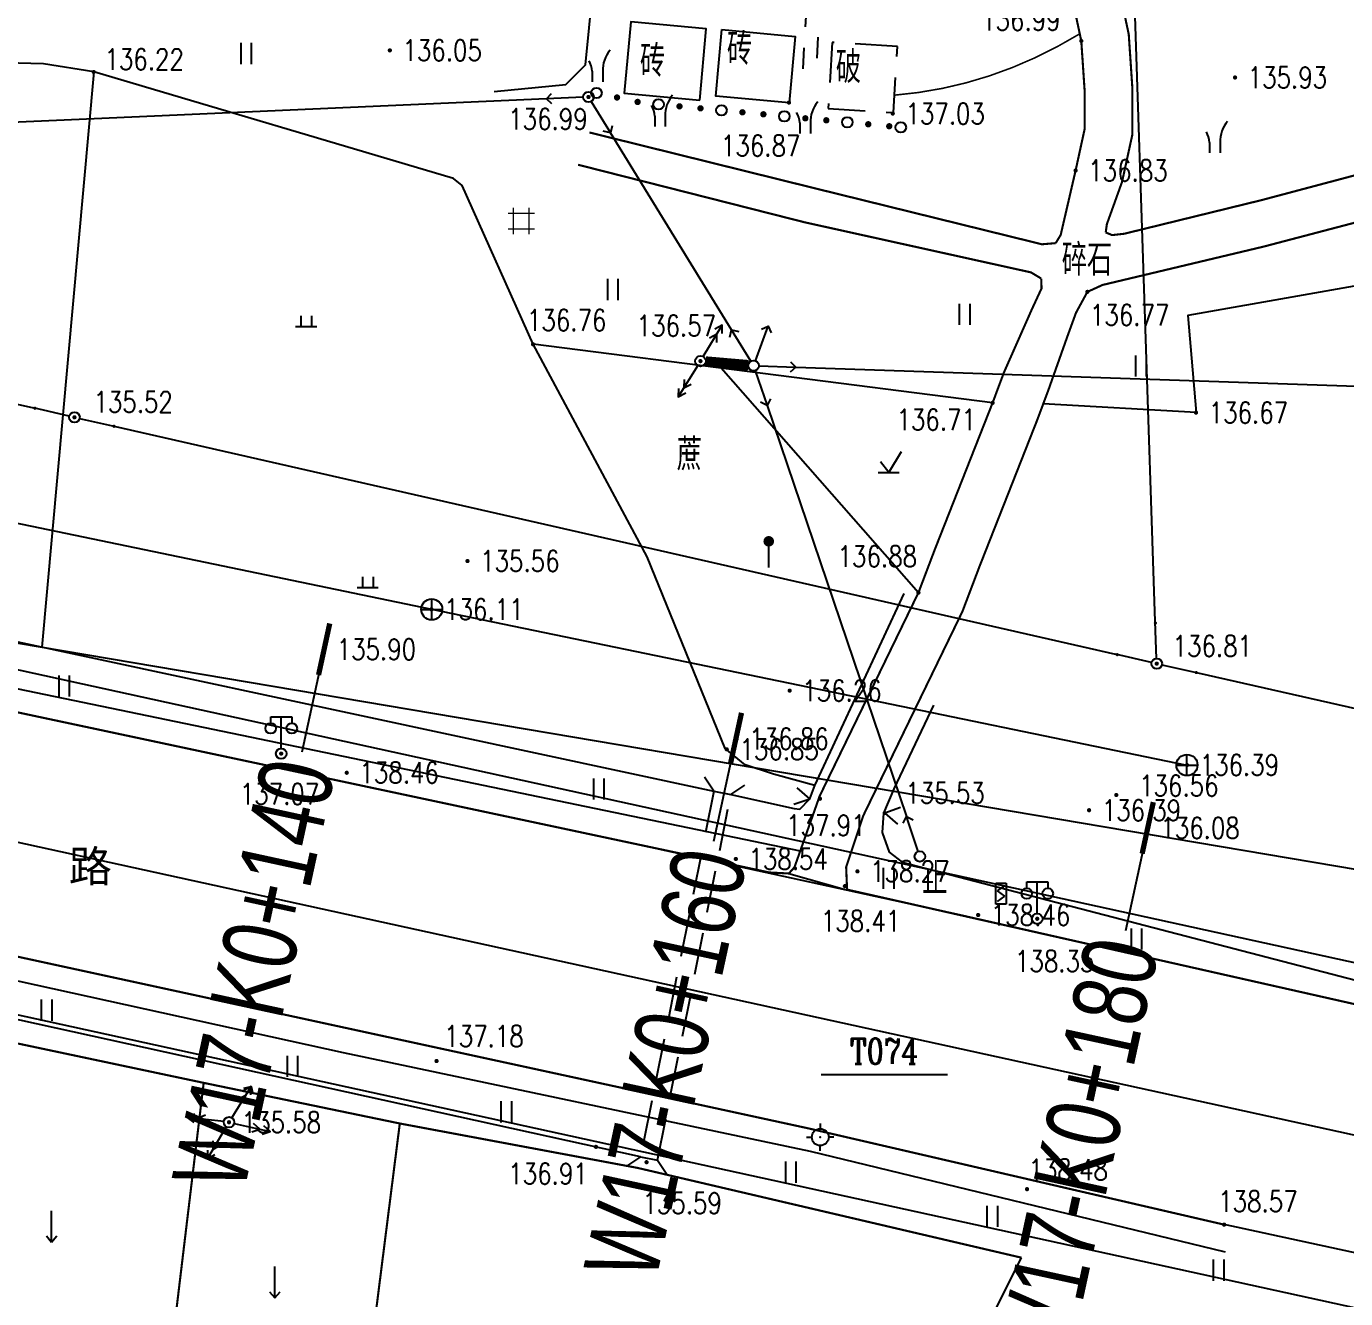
# Model space of a CAD drawing. Extents: x 529262 to 576451, y 2694391 to 2717535.
# Drawn here: x 564030.3 to 564092.9, y 2711394.1 to 2711454.5 of the extents above; entities that cross this region are included whole.
import ezdxf
from ezdxf.enums import TextEntityAlignment as Align
from ezdxf.xclip import XClip

# ---------------------------------------------------------------- set-up
doc = ezdxf.new("R2010")
doc.units = 0
doc.header["$XCLIPFRAME"] = 0
for name, pattern in [('X2', [10, 8, -2]), ('X5', [3, 2, -1]), ('X6', [2, 1, -1])]:
    doc.linetypes.add(name, pattern=pattern)
for name, color, linetype in [('COMPONENT', 8, 'Continuous'), ('DGX', 8, 'Continuous'), ('DLDW', 8, 'Continuous'), ('DLSS', 4, 'Continuous'), ('DMTZ', 8, 'Continuous'), ('GCD', 8, 'Continuous'), ('GXYZ', 8, 'Continuous'), ('JMD', 8, 'Continuous'), ('KZD', 8, 'Continuous'), ('PP-COM', 7, 'Continuous'), ('RD-中线', 40, 'Continuous'), ('RD-红线', 7, 'Continuous'), ('ZBTZ', 8, 'Continuous'), ('ZJ', 7, 'Continuous'), ('桩号标注_W17-', 7, 'Continuous')]:
    doc.layers.add(name, color=color, linetype=linetype)
doc.layers.add('SXSS', color=5, linetype='Continuous', lineweight=0)
doc.styles.add('HZ', font='rs.shx', dxfattribs={"width": 0.8, "bigfont": 'hztxt.shx'})
doc.styles.add('romanc', font='romanc.shx', dxfattribs={"width": 0.8})
doc.styles.add('SMEDI', font='smsim.shx', dxfattribs={"width": 0.75, "height": 3.5, "bigfont": 'smfs.shx'})
doc.styles.add('等线体', font='simhei.ttf')
doc.linetypes.add('10411', pattern='A,2,[150,AAA.SHX,S=1,R=0,X=0,Y=1],2,[151,AAA.SHX,S=1,R=0,X=0,Y=3],1e-11', length=4.00000000001)
doc.linetypes.add('10421', pattern='A,2,[150,AAA.SHX,S=0.5,R=0,X=0,Y=0.5],1e-11', length=2.00000000001)
doc.linetypes.add('10422', pattern='A,0.75,[150,AAA.SHX,S=0.5,R=0,X=0,Y=0.5],1.5,[177,AAA.SHX,S=1,R=0,X=0,Y=0.4],0.75', length=3)
doc.linetypes.add('1161', pattern='A,0,[149,AAA.SHX,S=0.15,R=0,X=0,Y=0],-1.6', length=1.6)
doc.linetypes.add('732', pattern='A,9,-0.5,[162,AAA.SHX,S=1,R=0,X=0,Y=0],-0.5', length=10)

# ---------------------------------------------------------------- blocks, each defined once
blk = doc.blocks.new('A$C19FD0107')
at = {"layer": 'RD-中线', "color": 8, "linetype": 'Continuous', "flags": 128}
blk.add_lwpolyline([(-6861.026681236923, 17001.71777569782), (-7060.417540922761, 17045.40647864249, 0.1179077445542579), (-7116.225562684238, 17044.26478000963), (-7165.182690396905, 17031.49314144952)], format="xyb", dxfattribs=at)
at = {"layer": 'RD-红线', "color": 8, "linetype": 'Continuous', "flags": 128}
for points in [[(-6889.092218354344, 17016.05702678207), (-7058.710753187537, 17053.22228999343, 0.09872857968628562), (-7108.764156140387, 17054.09845915018, 0.09872857968628562)], [(-6862.738947376609, 16993.90316472435), (-7062.124142795801, 17037.59062656621, 0.1178950662183024), (-7114.206155836582, 17036.52385009266), (-7120.777586139739, 17034.80953521002)]]:
    blk.add_lwpolyline(points, format="xyb", dxfattribs=at)
blk = doc.blocks.new('GC200')
at = {"linetype": 'Continuous', "const_width": 0.2, "flags": 128}
blk.add_lwpolyline([(-0.1, 0, 1), (0.1, 0, 1)], format="xyb", close=True, dxfattribs=at)
blk = doc.blocks.new('gc097')
at = {"color": 8}
for p, q in [((-1, 2.9), (-1, 3.5)), ((-1, 3.5), (1, 3.5)), ((0, 0.5), (0, 3.5)), ((1, 3.5), (1, 2.9))]:
    blk.add_line(p, q, dxfattribs=at)
for centre in [(-1, 2.399999999999999), (1, 2.399999999999999), (0, 0)]:
    blk.add_circle(centre, 0.5, dxfattribs=at)
blk = doc.blocks.new('gc037')
for p, q in [((0, 0), (-1.385640646055102, 0.8)), ((-1.385640646055102, -0.8), (0, 0))]:
    blk.add_line(p, q)
blk = doc.blocks.new('gc170')
at = {"color": 8, "linetype": 'Continuous'}
blk.add_circle((0, 0), 0.5, dxfattribs=at)
blk = doc.blocks.new('gc246')
at = {"color": 8}
for p, q in [((-0.5, 1), (-0.5, 0)), ((0.5, 1), (0.5, 0))]:
    blk.add_line(p, q, dxfattribs=at)
for centre, radius, start, end in [((3.404491783752011, 1.105927875686795), 2.906422756023367, 139.331235276754, 182.0886722848684), ((-2.938418329314395, 0.8134745012056809), 2.445542007497904, 4.37429120107553, 29.02419726691174)]:
    blk.add_arc(centre, radius, start, end, dxfattribs=at)
blk = doc.blocks.new('gc013c')
at = {"linetype": 'Continuous'}
blk.add_line((0.5, 0), (4, 0), dxfattribs=at)
at = {"linetype": 'Continuous', "const_width": 0.15, "flags": 128}
blk.add_lwpolyline([(3.775, 0, 1), (3.925, 0, 1)], format="xyb", close=True, dxfattribs=at)
blk = doc.blocks.new('gc013b')
at = {"linetype": 'Continuous'}
blk.add_line((0.5, 0), (4, 0), dxfattribs=at)
at = {"linetype": 'Continuous', "flags": 128}
blk.add_lwpolyline([(3.5, 0.5), (4, 0), (3.5, -0.5)], dxfattribs=at)
blk = doc.blocks.new('gc146')
for p, q in [((-1.25, 0.75), (1.25, 0.75)), ((-0.75, -1.25), (-0.75, 1.25)), ((0.75, -1.25), (0.75, 1.25)), ((-1.25, -0.75), (1.25, -0.75))]:
    blk.add_line(p, q)
blk = doc.blocks.new('gc123')
at = {"color": 8}
for p, q in [((0, 0), (1.199999999999999, 2)), ((-1, 0), (1, 0)), ((0, 0), (-0.8, 1))]:
    blk.add_line(p, q, dxfattribs=at)
blk = doc.blocks.new('gc165')
at = {"color": 8}
blk.add_line((0, 0), (0, 2), dxfattribs=at)
at = {"color": 8, "const_width": 0.5}
blk.add_lwpolyline([(-0.25, 2.5, 1), (0.25, 2.5, 1)], format="xyb", close=True, dxfattribs=at)
blk = doc.blocks.new('gc119')
at = {"color": 8}
for p, q in [((-1, 0), (1, 0)), ((-0.5, 1), (-0.5, 0)), ((0.5, 1), (0.5, 0))]:
    blk.add_line(p, q, dxfattribs=at)
blk = doc.blocks.new('gc121')
at = {"color": 8}
for p, q in [((-0.5, -1), (-0.5, 1)), ((0.5, -1), (0.5, 1))]:
    blk.add_line(p, q, dxfattribs=at)
blk = doc.blocks.new('gc253')
at = {"color": 8, "const_width": 0.3}
blk.add_lwpolyline([(-0.15, 0, 0.9999999999999998), (0.15, 0, 0.9999999999999998)], format="xyb", close=True, dxfattribs=at)
blk = doc.blocks.new('gc234')
at = {"linetype": 'Continuous'}
for p, q in [((-0.5, 0), (-0.5, 2)), ((-0.5, 2), (0.5, 2)), ((0.35, 1.75), (-0.35, 1.25)), ((0.5, 2), (0.5, 0)), ((0.5, 0), (-0.5, 0)), ((-0.35, 1.25), (0.35, 0.75)), ((0.35, 0.75), (-0.35, 0.25))]:
    blk.add_line(p, q, dxfattribs=at)
blk = doc.blocks.new('gc013a')
at = {"linetype": 'Continuous'}
blk.add_line((0.5, 0), (4, 0), dxfattribs=at)
at = {"linetype": 'Continuous', "flags": 128}
for points in [[(2.307212344848719, -0.4000565770862801), (3, 0), (2.307212344848719, 0.4000565770862801)], [(3.307212344848719, -0.4000565770862801), (4, 0), (3.307212344848719, 0.4000565770862801)]]:
    blk.add_lwpolyline(points, dxfattribs=at)
blk = doc.blocks.new('gc116')
at = {"color": 8}
for p, q in [((0, 1.3), (0, 0.8000000000000002)), ((-1.3, 0), (-0.8, 0)), ((1.3, 0), (0.8000000000000002, 0)), ((0, -1.3), (0, -0.8))]:
    blk.add_line(p, q, dxfattribs=at)
blk.add_circle((0, 0), 0.8, dxfattribs=at)
blk.add_point((0, 0), dxfattribs=at)
blk = doc.blocks.new('gc120')
at = {"color": 8}
for p, q in [((0, 0), (0, 3)), ((-0.5, 0.6), (0, 0)), ((0, 0), (0.5, 0.6))]:
    blk.add_line(p, q, dxfattribs=at)
blk = doc.blocks.new('gcbj0102')
for p, q in [((-1, 0), (1, 0)), ((-8.881784197001252e-16, -1), (-8.881784197001252e-16, 1))]:
    blk.add_line(p, q)
blk.add_circle((0, 0), 1)

msp = doc.modelspace()

# ---------------------------------------------------------------- linework, layer by layer
at = {"color": 8, "linetype": 'Continuous', "flags": 128}
msp.add_lwpolyline([(563880.5225777603, 2711450.504113548), (564182.4211685818, 2711399.466038509)], dxfattribs=at)
at = {"layer": 'DGX', "linetype": 'Continuous', "lineweight": -2, "const_width": 0.075, "flags": 128}
msp.add_lwpolyline([(564080.2653455386, 2711454.177416732), (564079.2143863864, 2711453.577100549), (564078.1494705516, 2711453.044300935), (564077.0705980341, 2711452.579017888), (564075.9777688337, 2711452.18125141), (564074.8709829507, 2711451.8510015), (564073.750240385, 2711451.588268158), (564072.6155411365, 2711451.393051383), (564071.4668852052, 2711451.265351177)], dxfattribs=at)
at = {"layer": 'DLSS', "linetype": 'Continuous', "lineweight": -2}
for p, q in [((564062.9026494417, 2711418.225038125), (564062.4593023898, 2711418.890953579)), ((564062.9026494417, 2711418.225038125), (564063.7065941382, 2711418.063730332)), ((564063.7065941382, 2711418.063730332), (564064.3725095919, 2711418.507077383)), ((564059.4206494417, 2711400.871038124), (564058.754733988, 2711400.427691073)), ((564059.4206494417, 2711400.871038124), (564060.2245941381, 2711400.709730331)), ((564060.2245941381, 2711400.709730331), (564060.6679411901, 2711400.043814878))]:
    msp.add_line(p, q, dxfattribs=at)
at = {"layer": 'DLSS', "linetype": 'X5', "lineweight": -2}
for p, q in [((564062.9026494417, 2711418.225038125), (564059.4206494417, 2711400.871038124)), ((564060.2245941381, 2711400.709730331), (564063.7065941382, 2711418.063730332))]:
    msp.add_line(p, q, dxfattribs=at)
at = {"layer": 'DLSS', "linetype": 'Continuous', "lineweight": -2, "const_width": 0.1, "flags": 128}
for points, elevation in [([(564081.4976494417, 2711444.748038125), (564081.4976494417, 2711444.748038125), (564081.5519620696, 2711445.143205586), (564082.271769184, 2711447.146003683), (564082.7634090967, 2711449.400914661), (564082.7634090967, 2711451.587178735), (564082.5906185554, 2711454.152280219), (564080.535328542, 2711463.799359182), (564080.6949692406, 2711465.846895515), (564081.2414443595, 2711468.623644309), (564082.0576048322, 2711472.222089042), (564082.128239259, 2711475.116596323), (564081.8129092051, 2711481.105280424), (564080.8130203474, 2711489.110982524), (564079.7566075793, 2711494.529396581)], 138.16), ([(564080.6276494417, 2711441.928038124), (564081.3484250329, 2711442.256387327), (564088.9986942197, 2711444.078106672), (564094.6329220873, 2711445.558287909), (564104.6694668736, 2711447.774518989), (564113.8196051806, 2711449.657569418), (564114.9976494417, 2711449.745259099)], 136.77), ([(564101.5486494418, 2711406.256038125), (564069.2210253496, 2711413.553788084), (564069.1772522427, 2711414.62280669), (564069.9951611198, 2711417.071950526), (564074.6929958157, 2711426.748087661), (564075.5117353573, 2711428.904658317), (564078.2464732142, 2711435.846020807), (564078.7805705915, 2711437.279536255), (564079.6464807368, 2711439.724413447), (564080.0840688972, 2711440.930586777), (564080.6276494417, 2711441.928038124)], 138.16)]:
    msp.add_lwpolyline(points, dxfattribs=dict(at, elevation=elevation))
at = {"layer": 'DLSS', "linetype": 'X2', "lineweight": -2, "const_width": 0.1, "flags": 128}
for points, elevation in [([(564079.1225074353, 2711444.24078195), (564079.360178638, 2711444.630889694), (564080.0676494417, 2711447.688038125), (564080.4944141095, 2711449.645398196), (564080.4944141095, 2711451.510843135), (564080.3376494417, 2711453.838038125), (564078.2476494417, 2711463.648038125), (564078.4431257036, 2711466.155197964), (564079.0214450317, 2711469.09375352), (564079.7948009471, 2711472.503473316), (564079.8577872926, 2711475.084572134), (564079.5513289431, 2711480.904766632), (564078.5702218616, 2711488.760090713), (564077.5895614598, 2711493.967634446)], 138.16), ([(564081.4976494417, 2711444.748038125), (564081.8002618236, 2711444.62239254), (564082.3757476687, 2711444.686297567), (564088.900271287, 2711446.285257357), (564093.8615183216, 2711447.604159913), (564104.1038791512, 2711450.225741563), (564113.471356848, 2711452.153519297), (564114.9976494417, 2711452.267131422)], 136.77), ([(564066.4576494417, 2711414.318038125), (564066.7263795437, 2711414.617550538), (564067.9176494417, 2711417.988038125), (564072.6076494417, 2711427.648038125), (564073.395487506, 2711429.723213885), (564076.1276494417, 2711436.658038124), (564076.6614197587, 2711438.090675744), (564077.9888146302, 2711441.092888362), (564078.4521102994, 2711442.09316024), (564078.4346401193, 2711442.560045015)], 138.16)]:
    msp.add_lwpolyline(points, dxfattribs=dict(at, elevation=elevation))
at = {"layer": 'DLSS', "linetype": 'X6', "lineweight": -2, "flags": 128}
for points in [[(564070.2688736467, 2711477.818127334), (564068.4576494417, 2711469.088038125), (564068.3747787704, 2711465.929040246), (564068.0968785002, 2711459.893518148), (564067.7392911201, 2711452.096951208)], [(564063.367825623, 2711469.867993409), (564063.4901285612, 2711469.870371774), (564067.5851275644, 2711469.106200646), (564067.7221538968, 2711469.030560955), (564067.8384281786, 2711468.718240765), (564067.8424644097, 2711466.254170778), (564067.5567074206, 2711459.878458662), (564067.0928779576, 2711452.117717373)]]:
    msp.add_lwpolyline(points, dxfattribs=at)
at = {"layer": 'DLSS', "linetype": 'X2', "lineweight": -2, "const_width": 0.1, "flags": 128}
msp.add_lwpolyline([(564079.1225074353, 2711444.24078195), (564078.4706424939, 2711444.186324027), (564067.7397248789, 2711446.832857569), (564056.9945736559, 2711449.493483186)], dxfattribs=at)
at = {"layer": 'DLSS', "linetype": 'Continuous', "lineweight": -2, "const_width": 0.1, "flags": 128}
msp.add_lwpolyline([(564078.4346401193, 2711442.560045015), (564077.9517502411, 2711442.852627025), (564067.2105436032, 2711445.229769691), (564056.4524414517, 2711447.962409826)], dxfattribs=at)
at = {"layer": 'DLSS', "linetype": 'Continuous', "const_width": 0.1, "flags": 128}
for points in [[(564066.4576494417, 2711414.318038125), (564065.5395742177, 2711414.365415905), (563983.332200976, 2711431.877209407)], [(564066.4576494417, 2711414.318038125), (564065.5395742177, 2711414.365415905), (563983.332200976, 2711431.877209407)], [(564087.1176494417, 2711397.648038125), (564067.3838469173, 2711402.218414205)]]:
    msp.add_lwpolyline(points, dxfattribs=at)
at = {"layer": 'DLSS', "linetype": 'Continuous', "const_width": 0.1, "elevation": 138.57, "flags": 128}
msp.add_lwpolyline([(564067.3838469173, 2711402.218414205), (564011.7256494417, 2711414.305038125)], dxfattribs=at)
msp.add_lwpolyline([(564067.3838469173, 2711402.218414205), (564011.7256494417, 2711414.305038125)], dxfattribs=at)
at = {"layer": 'DMTZ', "linetype": '10421', "lineweight": -2, "flags": 128}
for points in [[(564052.4740882168, 2711451.436918242), (564055.870438108, 2711451.776451677), (564056.8044300539, 2711452.710160767), (564057.4836991982, 2711459.585661322), (564055.9136494417, 2711467.130038125), (564053.7289459936, 2711467.958822875), (564042.7028213002, 2711468.710766901), (564036.9194678125, 2711468.811318307), (564022.6856494417, 2711470.561038124), (564011.5586494417, 2711471.488038125), (564007.5165395187, 2711469.379087474), (564004.840732489, 2711466.401273179), (564003.2148991361, 2711460.229450858), (564002.7746494417, 2711458.567038124)], [(564052.4740882168, 2711451.436918242), (564055.870438108, 2711451.776451677), (564056.8044300539, 2711452.710160767), (564057.4836991982, 2711459.585661322), (564055.9136494417, 2711467.130038125), (564053.7289459936, 2711467.958822875), (564042.7028213002, 2711468.710766901), (564036.9194678125, 2711468.811318307), (564022.6856494417, 2711470.561038124), (564011.5586494417, 2711471.488038125), (564007.5165395187, 2711469.379087474), (564004.840732489, 2711466.401273179), (564003.2148991361, 2711460.229450858), (564002.7746494417, 2711458.567038124)], [(564067.6845747217, 2711418.501232035), (564065.7290186601, 2711419.026532892), (564064.3828900082, 2711419.477535162), (564063.4316494417, 2711420.247038125), (564059.730944267, 2711429.353484643), (564054.3156494417, 2711439.438038125), (564050.9456494417, 2711446.978038125), (564050.5377679259, 2711447.305844873), (564033.4626494417, 2711452.366038125), (564031.0781693284, 2711452.745811795), (564025.7015650298, 2711452.899382231), (564020.7036494417, 2711453.126038125), (564010.7352911714, 2711452.77130675)], [(564067.6845747217, 2711418.501232035), (564065.7290186601, 2711419.026532892), (564064.3828900082, 2711419.477535162), (564063.4316494417, 2711420.247038125), (564059.730944267, 2711429.353484643), (564054.3156494417, 2711439.438038125), (564050.9456494417, 2711446.978038125), (564050.5377679259, 2711447.305844873), (564033.4626494417, 2711452.366038125), (564031.0781693284, 2711452.745811795), (564025.7015650298, 2711452.899382231), (564020.7036494417, 2711453.126038125), (564010.7352911714, 2711452.77130675)], [(564009.8089934749, 2711377.925123265), (564022.4366494417, 2711374.895038125), (564034.7686494417, 2711371.811038124), (564044.0846494418, 2711371.613038125), (564056.2936494417, 2711371.905038124), (564063.0866494417, 2711371.863038125), (564064.2223124648, 2711372.220721268), (564071.2816494417, 2711383.656038125), (564077.5074004552, 2711396.07741284)]]:
    msp.add_lwpolyline(points, dxfattribs=at)
at = {"layer": 'DMTZ', "linetype": '10411', "lineweight": -2, "flags": 128}
for points in [[(563983.5104076988, 2711433.440835453), (563992.2130889571, 2711430.881033082), (564066.9990484667, 2711415.389019054)], [(563983.5104076988, 2711433.440835453), (563992.2130889571, 2711430.881033082), (564066.9990484667, 2711415.389019054)], [(564087.1751097617, 2711396.334744272), (564067.483386797, 2711401.122723616), (564045.3254227944, 2711405.804601293), (564014.4131540131, 2711412.600623854)], [(564087.1751097617, 2711396.334744272), (564067.483386797, 2711401.122723616), (564045.3254227944, 2711405.804601293), (564014.4131540131, 2711412.600623854)]]:
    msp.add_lwpolyline(points, dxfattribs=at)
at = {"layer": 'DMTZ', "linetype": '10422', "lineweight": -2, "flags": 128}
for points in [[(563992.6786494417, 2711433.236038125), (564017.0126494417, 2711428.062038125), (564062.9026494417, 2711418.225038125), (564063.7065941382, 2711418.063730332), (564066.7146392013, 2711417.407898372), (564066.9799650663, 2711417.374187363), (564067.4532491899, 2711417.864783648), (564067.6845747217, 2711418.501232035), (564071.9241085431, 2711427.608588934)], [(563992.6786494417, 2711433.236038125), (564017.0126494417, 2711428.062038125), (564062.9026494417, 2711418.225038125), (564063.7065941382, 2711418.063730332), (564066.7146392013, 2711417.407898372), (564066.9799650663, 2711417.374187363), (564067.4532491899, 2711417.864783648), (564067.6845747217, 2711418.501232035), (564071.9241085431, 2711427.608588934)], [(564073.3280349327, 2711422.301136408), (564071.4379697969, 2711418.341064342), (564070.9576494417, 2711417.188038125), (564070.8927630575, 2711416.27019991), (564071.2198851728, 2711415.325597839), (564071.837793215, 2711414.853295057), (564101.4445550888, 2711407.152327215), (564101.9174462087, 2711407.168263308)], [(564059.4206494417, 2711400.871038124), (564014.2816494417, 2711410.811038124), (564012.6756494417, 2711408.836038125), (564012.1156833576, 2711398.641031898), (564011.6916920595, 2711392.11727791), (564010.9543861086, 2711386.609040386), (564009.8089934749, 2711377.925123265)]]:
    msp.add_lwpolyline(points, dxfattribs=at)
at = {"layer": 'GXYZ', "linetype": 'Continuous', "lineweight": -2}
for p, q in [((564083.8520084554, 2711426.278927561), (564081.6342904279, 2711492.799148688)), ((564054.9486136067, 2711451.088422088), (563990.9876852767, 2711448.251654162)), ((564054.9486136067, 2711451.088422088), (563990.9876852767, 2711448.251654162)), ((564063.7365804341, 2711440.127047072), (564057.9937184493, 2711449.473029177)), ((563978.1932983084, 2711448.406090486), (564030.6000005751, 2711436.418985763)), ((563978.1932983084, 2711448.406090486), (564030.6000005751, 2711436.418985763)), ((564066.7824870142, 2711438.354859252), (564098.6988118691, 2711437.266216997)), ((564065.425537634, 2711436.528841844), (564072.0357612495, 2711417.022234405)), ((564034.4997655029, 2711435.529137969), (564081.9685333805, 2711424.72393828)), ((564034.4997655029, 2711435.529137969), (564081.9685333805, 2711424.72393828)), ((564085.8692123506, 2711423.83810562), (564114.9976494417, 2711417.238573197))]:
    msp.add_line(p, q, dxfattribs=at)
at = {"layer": 'GXYZ', "linetype": 'Continuous', "lineweight": -2, "const_width": 0.5, "flags": 128}
msp.add_lwpolyline([(564062.5127276743, 2711438.618589721), (564064.534571209, 2711438.444486528)], dxfattribs=at)
at = {"layer": 'GXYZ', "linetype": '732', "flags": 128}
msp.add_lwpolyline([(564007.7220225072, 2711435.53041047), (564049.5041459785, 2711426.857651389), (564085.3459344327, 2711419.463228251)], dxfattribs=at)
at = {"layer": 'JMD', "linetype": 'Continuous', "lineweight": -2, "flags": 128}
msp.add_lwpolyline([(564062.226319226, 2711451.032322027), (564062.5376494417, 2711454.418038125), (564058.9527735732, 2711454.747681883), (564058.6414433573, 2711451.361965785)], close=True, dxfattribs=at)
at = {"layer": 'JMD', "linetype": 'Continuous', "lineweight": -2, "elevation": 137.03, "flags": 128}
msp.add_lwpolyline([(564063.2776494417, 2711454.378038125), (564066.7576494417, 2711454.058038125), (564066.4669223358, 2711450.896380847), (564062.9869223358, 2711451.216380847)], close=True, dxfattribs=at)
at = {"layer": 'JMD', "linetype": 'X5', "lineweight": -2, "elevation": 137.03, "flags": 128}
msp.add_lwpolyline([(564071.6076494417, 2711453.578038124), (564068.51355289, 2711453.766363717), (564068.3227715334, 2711450.631920164), (564071.416868085, 2711450.443594572)], close=True, dxfattribs=at)
at = {"layer": 'KZD', "linetype": 'Continuous'}
msp.add_line((564067.9888417242, 2711404.779854756), (564073.9888417242, 2711404.779854756), dxfattribs=at)
at = {"layer": 'PP-COM', "elevation": 138.16}
msp.add_lwpolyline([(564096.5782584572, 2711407.37807142), (564074.4132322384, 2711412.381681297), (564057.1497981584, 2711416.152603843), (563989.6918440604, 2711430.522479873), (563977.3644668594, 2711433.148454593), (563949.4295930153, 2711439.584029634), (563937.4470821716, 2711442.14442751), (563922.5602866516, 2711444.229142896), (563911.2987560937, 2711444.621876618), (563898.2726494417, 2711444.579038125)], dxfattribs=at)
at = {"layer": 'ZBTZ', "linetype": '1161', "lineweight": -2, "flags": 128}
for points, elevation in [([(564033.4626494417, 2711452.366038125), (564030.9973816642, 2711425.064264952)], 136.215), ([(564033.4626494417, 2711452.366038125), (564030.9973816642, 2711425.064264952)], 136.215), ([(564102.0926494417, 2711443.746038124), (564085.3949900137, 2711440.799637002), (564085.7836494417, 2711436.195038124), (564078.530984645, 2711436.609648468)], 135.637), ([(564076.1276494417, 2711436.658038124), (564054.3156494417, 2711439.438038125)], 136.71), ([(564072.6076494417, 2711427.648038125), (564063.2409349452, 2711438.30048569)], 136.88)]:
    msp.add_lwpolyline(points, dxfattribs=dict(at, elevation=elevation))
at = {"layer": 'ZBTZ', "linetype": '1161', "flags": 128}
msp.add_lwpolyline([(564066.4576494417, 2711414.318038125), (564069.1866325157, 2711413.534287341)], dxfattribs=at)
at = {"layer": 'ZBTZ', "linetype": 'Continuous', "lineweight": -2, "const_width": 0.1, "flags": 128}
for points, elevation in [([(564012.6756494417, 2711408.836038125), (564014.6848837599, 2711409.237063696), (564015.9136494417, 2711409.142038125), (564025.9406494417, 2711407.077038125), (564038.6836494417, 2711404.379038125), (564047.9916494417, 2711402.450038125), (564059.2887143154, 2711400.339184527), (564077.5074004552, 2711396.07741284)], 137.541), ([(564012.6756494417, 2711408.836038125), (564014.6848837599, 2711409.237063696), (564015.9136494417, 2711409.142038125), (564025.9406494417, 2711407.077038125), (564038.6836494417, 2711404.379038125), (564047.9916494417, 2711402.450038125), (564059.2887143154, 2711400.339184527), (564077.5074004552, 2711396.07741284)], 137.541), ([(564047.9916494417, 2711402.450038125), (564044.0846494418, 2711371.613038125)], 135.577)]:
    msp.add_lwpolyline(points, dxfattribs=dict(at, elevation=elevation))
msp.add_lwpolyline([(564038.6836494417, 2711404.379038125), (564034.7686494417, 2711371.811038124)], dxfattribs=at)
at = {"layer": 'ZBTZ', "linetype": '1161', "lineweight": -2, "flags": 128}
msp.add_lwpolyline([(564102.0647766634, 2711394.410933593), (564099.6076494418, 2711394.948038124), (564087.1176494417, 2711397.648038125)], dxfattribs=at)
at = {"layer": '桩号标注_W17-'}
for p, q in [((564044.4008820119, 2711424.963646307), (564043.3408364932, 2711420.077307852)), ((564063.9462358323, 2711420.723464231), (564062.8861903136, 2711415.837125776)), ((564083.4915896527, 2711416.483282155), (564082.431544134, 2711411.5969437))]:
    msp.add_line(p, q, dxfattribs=at)
at = {"layer": '桩号标注_W17-', "const_width": 0.25}
for points in [[(564044.6658933916, 2711426.185230921), (564044.1358706321, 2711423.742061693)], [(564064.211247212, 2711421.945048845), (564063.6812244526, 2711419.501879617)], [(564083.7566010325, 2711417.704866769), (564083.226578273, 2711415.261697541)]]:
    msp.add_lwpolyline(points, dxfattribs=at)

# ---------------------------------------------------------------- block references
at = {"layer": 'COMPONENT', "linetype": 'Continuous', "xscale": 0.5, "yscale": 0.5}
for p in [(564049.5084684446, 2711426.852900814), (564085.3533429386, 2711419.465047259)]:
    msp.add_blockref('gcbj0102', p, dxfattribs=at)
at = {"layer": 'DLDW', "linetype": 'Continuous', "lineweight": -2, "xscale": 0.5, "yscale": 0.5}
for p in [(564042.3636494417, 2711420.008038125, 137.067), (564042.3636494417, 2711420.008038125, 137.067), (564078.2476494417, 2711412.168038125, 138.35)]:
    msp.add_blockref('gc097', p, dxfattribs=at)
at = {"layer": 'DLSS', "linetype": 'Continuous', "lineweight": -2, "xscale": 0.4999999999882167, "yscale": 0.4999999999882167, "zscale": 0.4999999999882167}
for p, rotation in [((564067.4532491899, 2711417.864783648, 137.91), 349.2201058416612), ((564071.0076494417, 2711417.188038125, 135.53), 169.2201058416613)]:
    msp.add_blockref('gc037', p, dxfattribs=dict(at, rotation=rotation))
at = {"layer": 'GCD', "linetype": 'Continuous', "lineweight": -2}
ref = msp.add_blockref('GC200', (564080.3376494417, 2711453.838038125, 136.99), dxfattribs=dict(at, xscale=0.5, yscale=0.5, zscale=0.5))
ref.add_attrib('height', '136.99', dxfattribs={"linetype": 'Continuous', "height": 1, "style": 'HZ', "width": 0.8}).set_placement((564075.5816737777, 2711454.829385287, 136.99), align=Align.MIDDLE_LEFT)
ref = msp.add_blockref('GC200', (564047.5186494417, 2711453.390038125, 136.046), dxfattribs=dict(at, xscale=0.5, yscale=0.5, zscale=0.5))
ref.add_attrib('height', '136.05', dxfattribs={"linetype": 'Continuous', "height": 1, "style": 'HZ', "width": 0.8}).set_placement((564048.1186494416, 2711453.390038125, 136.046), align=Align.MIDDLE_LEFT)
ref = msp.add_blockref('GC200', (564033.4626494417, 2711452.366038125, 136.215), dxfattribs=dict(at, xscale=0.5, yscale=0.5, zscale=0.5))
ref.add_attrib('height', '136.22', dxfattribs={"linetype": 'Continuous', "height": 1, "style": 'HZ', "width": 0.8}).set_placement((564033.97440472, 2711452.965442447, 136.215), align=Align.MIDDLE_LEFT)
ref = msp.add_blockref('GC200', (564033.4626494417, 2711452.366038125, 136.215), dxfattribs=dict(at, xscale=0.5, yscale=0.5, zscale=0.5))
ref.add_attrib('height', '136.22', dxfattribs={"linetype": 'Continuous', "lineweight": -2, "height": 1, "style": 'HZ', "width": 0.8}).set_placement((564033.97440472, 2711452.965442447, 136.215), align=Align.MIDDLE_LEFT)
ref = msp.add_blockref('GC200', (564087.6364158038, 2711452.104425071, 135.93), dxfattribs=dict(at, xscale=0.5, yscale=0.5, zscale=0.5))
ref.add_attrib('height', '135.93', dxfattribs={"linetype": 'Continuous', "height": 1, "style": 'HZ', "width": 0.8}).set_placement((564088.2364158038, 2711452.104425071, 135.93), align=Align.MIDDLE_LEFT)
ref = msp.add_blockref('GC200', (564056.9466494417, 2711451.177038125, 136.988), dxfattribs=dict(at, xscale=0.5, yscale=0.5, zscale=0.5))
ref.add_attrib('height', '136.99', dxfattribs={"linetype": 'Continuous', "height": 1, "style": 'HZ', "width": 0.8}).set_placement((564053.1394416655, 2711450.134676345, 136.988), align=Align.MIDDLE_LEFT)
ref = msp.add_blockref('GC200', (564066.4636222596, 2711450.914095366, 136.87), dxfattribs=dict(at, xscale=0.5, yscale=0.5, zscale=0.5))
ref.add_attrib('height', '136.87', dxfattribs={"linetype": 'Continuous', "height": 1, "style": 'HZ', "width": 0.8}).set_placement((564063.2360991541, 2711448.872145194, 136.87), align=Align.MIDDLE_LEFT)
ref = msp.add_blockref('GC200', (564071.3891264431, 2711450.390776399, 137.03), dxfattribs=dict(at, xscale=0.5, yscale=0.5, zscale=0.5))
ref.add_attrib('height', '137.03', dxfattribs={"linetype": 'Continuous', "height": 1, "style": 'HZ', "width": 0.8}).set_placement((564071.989126443, 2711450.390776399, 137.03), align=Align.MIDDLE_LEFT)
ref = msp.add_blockref('GC200', (564080.0676494417, 2711447.688038125, 136.83), dxfattribs=dict(at, xscale=0.5, yscale=0.5, zscale=0.5))
ref.add_attrib('height', '136.83', dxfattribs={"linetype": 'Continuous', "height": 1, "style": 'HZ', "width": 0.8}).set_placement((564080.6676494416, 2711447.688038125, 136.83), align=Align.MIDDLE_LEFT)
ref = msp.add_blockref('GC200', (564080.6276494417, 2711441.928038124, 136.77), dxfattribs=dict(at, xscale=0.5, yscale=0.5, zscale=0.5))
ref.add_attrib('height', '136.77', dxfattribs={"linetype": 'Continuous', "height": 1, "style": 'HZ', "width": 0.8}).set_placement((564080.7497412096, 2711440.825641857, 136.77), align=Align.MIDDLE_LEFT)
ref = msp.add_blockref('GC200', (564054.3156494417, 2711439.438038125, 136.755), dxfattribs=dict(at, xscale=0.5, yscale=0.5, zscale=0.5))
ref.add_attrib('height', '136.76', dxfattribs={"linetype": 'Continuous', "height": 1, "style": 'HZ', "width": 0.8}).set_placement((564054.0275716778, 2711440.583474704, 136.755), align=Align.MIDDLE_LEFT)
ref = msp.add_blockref('GC200', (564062.2636494417, 2711438.640038125, 136.571), dxfattribs=dict(at, xscale=0.5, yscale=0.5, zscale=0.5))
ref.add_attrib('height', '136.57', dxfattribs={"linetype": 'Continuous', "height": 1, "style": 'HZ', "width": 0.8}).set_placement((564059.2343490219, 2711440.318058247, 136.571), align=Align.MIDDLE_LEFT)
ref = msp.add_blockref('GC200', (564032.5496494417, 2711435.973038124, 135.516), dxfattribs=dict(at, xscale=0.5, yscale=0.5, zscale=0.5))
ref.add_attrib('height', '135.52', dxfattribs={"linetype": 'Continuous', "height": 1, "style": 'HZ', "width": 0.8}).set_placement((564033.4499515361, 2711436.702388105, 135.516), align=Align.MIDDLE_LEFT)
ref = msp.add_blockref('GC200', (564032.5496494417, 2711435.973038124, 135.516), dxfattribs=dict(at, xscale=0.5, yscale=0.5, zscale=0.5))
ref.add_attrib('height', '135.52', dxfattribs={"linetype": 'Continuous', "lineweight": -2, "height": 1, "style": 'HZ', "width": 0.8}).set_placement((564033.4499515361, 2711436.702388105, 135.516), align=Align.MIDDLE_LEFT)
ref = msp.add_blockref('GC200', (564076.1276494417, 2711436.658038124, 136.71), dxfattribs=dict(at, xscale=0.5, yscale=0.5, zscale=0.5))
ref.add_attrib('height', '136.71', dxfattribs={"linetype": 'Continuous', "height": 1, "style": 'HZ', "width": 0.8}).set_placement((564071.5644370426, 2711435.861308043, 136.71), align=Align.MIDDLE_LEFT)
ref = msp.add_blockref('GC200', (564085.7836494417, 2711436.195038124, 136.667), dxfattribs=dict(at, xscale=0.5, yscale=0.5, zscale=0.5))
ref.add_attrib('height', '136.67', dxfattribs={"linetype": 'Continuous', "height": 1, "style": 'HZ', "width": 0.8}).set_placement((564086.3836494416, 2711436.195038124, 136.667), align=Align.MIDDLE_LEFT)
ref = msp.add_blockref('GC200', (564072.6076494417, 2711427.648038125, 136.88), dxfattribs=dict(at, xscale=0.5, yscale=0.5, zscale=0.5))
ref.add_attrib('height', '136.88', dxfattribs={"linetype": 'Continuous', "height": 1, "style": 'HZ', "width": 0.8}).set_placement((564068.7713987938, 2711429.372216718, 136.88), align=Align.MIDDLE_LEFT)
ref = msp.add_blockref('GC200', (564051.2034503955, 2711429.148971692, 135.564), dxfattribs=dict(at, xscale=0.5, yscale=0.5, zscale=0.5))
ref.add_attrib('height', '135.56', dxfattribs={"linetype": 'Continuous', "height": 1, "style": 'HZ', "width": 0.8}).set_placement((564051.8034503955, 2711429.148971692, 135.564), align=Align.MIDDLE_LEFT)
at = {"layer": 'GCD', "linetype": 'Continuous'}
ref = msp.add_blockref('GC200', (564049.4956371706, 2711426.857602801, 136.107), dxfattribs=dict(at, xscale=0.5, yscale=0.5, zscale=0.5))
ref.add_attrib('height', '136.11', dxfattribs={"linetype": 'Continuous', "height": 1, "style": 'HZ', "width": 0.8}).set_placement((564050.0956371706, 2711426.857602801, 136.107), align=Align.MIDDLE_LEFT)
ref = msp.add_blockref('GC200', (564044.3970766601, 2711424.956521267, 135.898), dxfattribs=dict(at, xscale=0.5, yscale=0.5, zscale=0.5))
ref.add_attrib('height', '135.90', dxfattribs={"linetype": 'Continuous', "height": 1, "style": 'HZ', "width": 0.8}).set_placement((564044.99707666, 2711424.956521267, 135.898), align=Align.MIDDLE_LEFT)
at = {"layer": 'GCD', "linetype": 'Continuous', "lineweight": -2}
ref = msp.add_blockref('GC200', (564083.9186494417, 2711424.280038124, 136.81), dxfattribs=dict(at, xscale=0.5, yscale=0.5, zscale=0.5))
ref.add_attrib('height', '136.81', dxfattribs={"linetype": 'Continuous', "height": 1, "style": 'HZ', "width": 0.8}).set_placement((564084.6723534621, 2711425.123117154, 136.81), align=Align.MIDDLE_LEFT)
at = {"layer": 'GCD', "linetype": 'Continuous'}
ref = msp.add_blockref('GC200', (564066.4949258316, 2711422.9991933, 136.259), dxfattribs=dict(at, xscale=0.5, yscale=0.5, zscale=0.5))
ref.add_attrib('height', '136.26', dxfattribs={"linetype": 'Continuous', "height": 1, "style": 'HZ', "width": 0.8}).set_placement((564067.0949258315, 2711422.9991933, 136.259), align=Align.MIDDLE_LEFT)
ref = msp.add_blockref('GC200', (564063.9796694625, 2711420.709328971, 136.86), dxfattribs=dict(at, xscale=0.5, yscale=0.5, zscale=0.5))
ref.add_attrib('height', '136.86', dxfattribs={"linetype": 'Continuous', "height": 1, "style": 'HZ', "width": 0.8}).set_placement((564064.5796694625, 2711420.709328971, 136.86), align=Align.MIDDLE_LEFT)
at = {"layer": 'GCD', "linetype": 'Continuous', "lineweight": -2}
ref = msp.add_blockref('GC200', (564063.5102854023, 2711420.210491763, 136.85), dxfattribs=dict(at, xscale=0.5, yscale=0.5, zscale=0.5))
ref.add_attrib('height', '136.85', dxfattribs={"linetype": 'Continuous', "height": 1, "style": 'HZ', "width": 0.8}).set_placement((564064.1102854023, 2711420.210491763, 136.85), align=Align.MIDDLE_LEFT)
ref = msp.add_blockref('GC200', (564042.3636494417, 2711420.008038125, 137.067), dxfattribs=dict(at, xscale=0.5, yscale=0.5, zscale=0.5))
ref.add_attrib('height', '137.07', dxfattribs={"linetype": 'Continuous', "height": 1, "style": 'HZ', "width": 0.8}).set_placement((564040.3947079473, 2711418.086464525, 137.067), align=Align.MIDDLE_LEFT)
ref = msp.add_blockref('GC200', (564042.3636494417, 2711420.008038125, 137.067), dxfattribs=dict(at, xscale=0.5, yscale=0.5, zscale=0.5))
ref.add_attrib('height', '137.07', dxfattribs={"linetype": 'Continuous', "lineweight": -2, "height": 1, "style": 'HZ', "width": 0.8}).set_placement((564040.3947079473, 2711418.086464525, 137.067), align=Align.MIDDLE_LEFT)
at = {"layer": 'GCD', "linetype": 'Continuous'}
ref = msp.add_blockref('GC200', (564085.3566371705, 2711419.465602801, 136.385), dxfattribs=dict(at, xscale=0.5, yscale=0.5, zscale=0.5))
ref.add_attrib('height', '136.39', dxfattribs={"linetype": 'Continuous', "height": 1, "style": 'HZ', "width": 0.8}).set_placement((564085.9566371705, 2711419.465602801, 136.385), align=Align.MIDDLE_LEFT)
ref = msp.add_blockref('GC200', (564045.4736371706, 2711419.099602801, 138.463), dxfattribs=dict(at, xscale=0.5, yscale=0.5, zscale=0.5))
ref.add_attrib('height', '138.46', dxfattribs={"linetype": 'Continuous', "height": 1, "style": 'HZ', "width": 0.8}).set_placement((564046.0736371706, 2711419.099602801, 138.463), align=Align.MIDDLE_LEFT)
at = {"layer": 'GCD', "linetype": 'Continuous', "lineweight": -2}
ref = msp.add_blockref('GC200', (564071.0076494417, 2711417.188038125, 135.53), dxfattribs=dict(at, xscale=0.5, yscale=0.5, zscale=0.5))
ref.add_attrib('height', '135.53', dxfattribs={"linetype": 'Continuous', "height": 1, "style": 'HZ', "width": 0.8}).set_placement((564071.9868559676, 2711418.135178873, 135.53), align=Align.MIDDLE_LEFT)
ref = msp.add_blockref('GC200', (564081.9982716884, 2711418.044312434, 136.555), dxfattribs=dict(at, xscale=0.5, yscale=0.5, zscale=0.5))
ref.add_attrib('height', '136.56', dxfattribs={"linetype": 'Continuous', "height": 1, "style": 'HZ', "width": 0.8}).set_placement((564083.0815570437, 2711418.484147832, 136.555), align=Align.MIDDLE_LEFT)
ref = msp.add_blockref('GC200', (564067.9338016021, 2711417.866006009, 137.91), dxfattribs=dict(at, xscale=0.5, yscale=0.5, zscale=0.5))
ref.add_attrib('height', '137.91', dxfattribs={"linetype": 'Continuous', "height": 1, "style": 'HZ', "width": 0.8}).set_placement((564066.3280043534, 2711416.60481388, 137.91), align=Align.MIDDLE_LEFT)
at = {"layer": 'GCD', "linetype": 'Continuous'}
ref = msp.add_blockref('GC200', (564080.7076371706, 2711417.321602801, 136.394), dxfattribs=dict(at, xscale=0.5, yscale=0.5, zscale=0.5))
ref.add_attrib('height', '136.39', dxfattribs={"linetype": 'Continuous', "height": 1, "style": 'HZ', "width": 0.8}).set_placement((564081.3076371705, 2711417.321602801, 136.394), align=Align.MIDDLE_LEFT)
ref = msp.add_blockref('GC200', (564083.4909014653, 2711416.475340662, 136.081), dxfattribs=dict(at, xscale=0.5, yscale=0.5, zscale=0.5))
ref.add_attrib('height', '136.08', dxfattribs={"linetype": 'Continuous', "height": 1, "style": 'HZ', "width": 0.8}).set_placement((564084.0909014653, 2711416.475340662, 136.081), align=Align.MIDDLE_LEFT)
ref = msp.add_blockref('GC200', (564063.9416371706, 2711415.007602801, 138.536), dxfattribs=dict(at, xscale=0.5, yscale=0.5, zscale=0.5))
ref.add_attrib('height', '138.54', dxfattribs={"linetype": 'Continuous', "height": 1, "style": 'HZ', "width": 0.8}).set_placement((564064.5416371706, 2711415.007602801, 138.536), align=Align.MIDDLE_LEFT)
ref = msp.add_blockref('GC200', (564069.7126371706, 2711414.417602801, 138.267), dxfattribs=dict(at, xscale=0.5, yscale=0.5, zscale=0.5))
ref.add_attrib('height', '138.27', dxfattribs={"linetype": 'Continuous', "height": 1, "style": 'HZ', "width": 0.8}).set_placement((564070.3126371705, 2711414.417602801, 138.267), align=Align.MIDDLE_LEFT)
at = {"layer": 'GCD', "linetype": 'Continuous', "lineweight": -2}
ref = msp.add_blockref('GC200', (564069.1176494417, 2711413.718038124, 138.41), dxfattribs=dict(at, xscale=0.5, yscale=0.5, zscale=0.5))
ref.add_attrib('height', '138.41', dxfattribs={"linetype": 'Continuous', "height": 1, "style": 'HZ', "width": 0.8}).set_placement((564067.9752921412, 2711412.061222257, 138.41), align=Align.MIDDLE_LEFT)
at = {"layer": 'GCD', "linetype": 'Continuous'}
ref = msp.add_blockref('GC200', (564075.4416371706, 2711412.345602801, 138.455), dxfattribs=dict(at, xscale=0.5, yscale=0.5, zscale=0.5))
ref.add_attrib('height', '138.46', dxfattribs={"linetype": 'Continuous', "height": 1, "style": 'HZ', "width": 0.8}).set_placement((564076.0416371706, 2711412.345602801, 138.455), align=Align.MIDDLE_LEFT)
at = {"layer": 'GCD', "linetype": 'Continuous', "lineweight": -2}
ref = msp.add_blockref('GC200', (564078.2476494417, 2711412.168038125, 138.35), dxfattribs=dict(at, xscale=0.5, yscale=0.5, zscale=0.5))
ref.add_attrib('height', '138.35', dxfattribs={"linetype": 'Continuous', "height": 1, "style": 'HZ', "width": 0.8}).set_placement((564077.1893784651, 2711410.155329973, 138.35), align=Align.MIDDLE_LEFT)
ref = msp.add_blockref('GC200', (564049.7366494416, 2711405.415038125, 137.178), dxfattribs=dict(at, xscale=0.5, yscale=0.5, zscale=0.5))
ref.add_attrib('height', '137.18', dxfattribs={"linetype": 'Continuous', "height": 1, "style": 'HZ', "width": 0.8}).set_placement((564050.1034844342, 2711406.59519029, 137.178), align=Align.MIDDLE_LEFT)
ref = msp.add_blockref('GC200', (564039.8856494417, 2711402.509038125, 135.583), dxfattribs=dict(at, xscale=0.5, yscale=0.5, zscale=0.5))
ref.add_attrib('height', '135.58', dxfattribs={"linetype": 'Continuous', "height": 1, "style": 'HZ', "width": 0.8}).set_placement((564040.4856494417, 2711402.509038125, 135.583), align=Align.MIDDLE_LEFT)
ref = msp.add_blockref('GC200', (564039.8856494417, 2711402.509038125, 135.583), dxfattribs=dict(at, xscale=0.5, yscale=0.5, zscale=0.5))
ref.add_attrib('height', '135.58', dxfattribs={"linetype": 'Continuous', "lineweight": -2, "height": 1, "style": 'HZ', "width": 0.8}).set_placement((564040.4856494417, 2711402.509038125, 135.583), align=Align.MIDDLE_LEFT)
ref = msp.add_blockref('GC200', (564057.3022235326, 2711401.339641505, 136.909), dxfattribs=dict(at, xscale=0.5, yscale=0.5, zscale=0.5))
ref.add_attrib('height', '136.91', dxfattribs={"linetype": 'Continuous', "height": 1, "style": 'HZ', "width": 0.8}).set_placement((564053.1407247768, 2711400.062202711, 136.909), align=Align.MIDDLE_LEFT)
ref = msp.add_blockref('GC200', (564059.7035311718, 2711400.612637133, 135.589), dxfattribs=dict(at, xscale=0.5, yscale=0.5, zscale=0.5))
ref.add_attrib('height', '135.59', dxfattribs={"linetype": 'Continuous', "height": 1, "style": 'HZ', "width": 0.8}).set_placement((564059.5082151241, 2711398.668847927, 135.589), align=Align.MIDDLE_LEFT)
ref = msp.add_blockref('GC200', (564077.7626494417, 2711399.331038124, 138.478), dxfattribs=dict(at, xscale=0.5, yscale=0.5, zscale=0.5))
ref.add_attrib('height', '138.48', dxfattribs={"linetype": 'Continuous', "height": 1, "style": 'HZ', "width": 0.8}).set_placement((564077.8310188339, 2711400.262178117, 138.478), align=Align.MIDDLE_LEFT)
at = {"layer": 'GCD', "linetype": 'Continuous'}
ref = msp.add_blockref('GC200', (564087.1176494417, 2711397.648038125, 138.57), dxfattribs=dict(at, xscale=0.5, yscale=0.5, zscale=0.5))
ref.add_attrib('height', '138.57', dxfattribs={"linetype": 'Continuous', "height": 1, "style": 'HZ', "width": 0.8}).set_placement((564086.8361904791, 2711398.756477545, 138.57), align=Align.MIDDLE_LEFT)
at = {"layer": 'GXYZ', "linetype": 'Continuous', "lineweight": -2}
for name, p, xscale, yscale, rotation in [('gc013b', (564056.9466494417, 2711451.177038125), 0.5000000000104622, 0.5000000000104622, 182.539493811687), ('gc013b', (564056.9466494417, 2711451.177038125), 0.5000000000995568, 0.5000000000995568, 301.5696390564419), ('gc013a', (564062.2636494417, 2711438.640038125), 0.5000000000900321, 0.5000000000900321, 58.80239058010371), ('gc013b', (564064.7836494417, 2711438.423038125), 0.5000000000995568, 0.5000000000995568, 121.5696390564419), ('gc013b', (564064.7836494417, 2711438.423038125), 0.5000000001817556, 0.5000000001817556, 69.75099077170928), ('gc013b', (564064.7836494417, 2711438.423038125), 0.499999999991655, 0.499999999991655, 358.0464407081561), ('gc013b', (564064.7836494417, 2711438.423038125), 0.5000000002048035, 0.5000000002048035, 288.7200294166019), ('gc013c', (564032.5496494417, 2711435.973038124), 0.5000000000932142, 0.5000000000932142, 167.1162399717879), ('gc013c', (564032.5496494417, 2711435.973038124), 0.5000000000932142, 0.5000000000932142, 167.1162399717879), ('gc013c', (564032.5496494417, 2711435.973038124), 0.4999999999649368, 0.4999999999649368, 347.1764037093978), ('gc013c', (564032.5496494417, 2711435.973038124), 0.4999999999649368, 0.4999999999649368, 347.1764037093978), ('gc013c', (564083.9186494417, 2711424.280038124), 0.5000000001352441, 0.5000000001352441, 91.90947706909799), ('gc013c', (564083.9186494417, 2711424.280038124), 0.4999999999649368, 0.4999999999649368, 167.1764037093978), ('gc013c', (564083.9186494417, 2711424.280038124), 0.5000000000050157, 0.5000000000050157, 347.234208019142), ('gc013b', (564072.6776494418, 2711415.128038125), 0.5000000002048035, 0.5000000002048035, 108.7200294166019), ('gc013b', (564039.8856494417, 2711402.509038125), 0.4999999999625536, 0.4999999999625536, 58.22769248404588), ('gc013b', (564039.8856494417, 2711402.509038125), 0.4999999999625536, 0.4999999999625536, 58.22769248404588)]:
    msp.add_blockref(name, p, dxfattribs=dict(at, xscale=xscale, yscale=yscale, rotation=rotation))
at = {"layer": 'GXYZ', "linetype": 'Continuous', "lineweight": -2, "xscale": 0.5, "yscale": 0.5}
for p in [(564056.9466494417, 2711451.177038125), (564062.2636494417, 2711438.640038125), (564064.7836494417, 2711438.423038125), (564064.7836494417, 2711438.423038125), (564032.5496494417, 2711435.973038124), (564032.5496494417, 2711435.973038124), (564083.9186494417, 2711424.280038124), (564083.9186494417, 2711424.280038124), (564072.6776494418, 2711415.128038125), (564072.6776494418, 2711415.128038125), (564039.8856494417, 2711402.509038125), (564039.8856494417, 2711402.509038125)]:
    msp.add_blockref('gc170', p, dxfattribs=at)
at = {"layer": 'GXYZ', "linetype": 'Continuous'}
for p, xscale, yscale, rotation in [((564062.2636494417, 2711438.640038125, 136.571), 0.4999999999625536, 0.4999999999625536, 238.2276924840459), ((564039.8856494417, 2711402.509038125), 0.4999999999625536, 0.4999999999625536, 58.22769248404588), ((564039.8856494417, 2711402.509038125), 0.4999999999625536, 0.4999999999625536, 58.22769248404588), ((564039.8856494417, 2711402.509038125), 0.4999999998649145, 0.4999999998649145, 239.2697601979599), ((564039.8856494417, 2711402.509038125), 0.4999999998649145, 0.4999999998649145, 239.2697601979599)]:
    msp.add_blockref('gc013a', p, dxfattribs=dict(at, xscale=xscale, yscale=yscale, rotation=rotation))
at = {"layer": 'GXYZ', "linetype": 'Continuous', "lineweight": -2, "xscale": 0.5, "yscale": 0.5, "zscale": 0.5}
msp.add_blockref('gc234', (564076.5256494418, 2711412.863038125, 138.069), dxfattribs=at)
at = {"layer": 'GXYZ', "linetype": 'Continuous'}
for xscale, yscale, zscale, rotation in [(0.5000000000528722, 0.5000000000528722, 0.5000000000528722, 173.4678633052678), (0.5000000000528722, 0.5000000000528722, 0.5000000000528722, 173.4678633052678), (0.4999999999186298, 0.4999999999186298, 0.4999999999186298, 347.0934162935252), (0.4999999999186298, 0.4999999999186298, 0.4999999999186298, 347.0934162935252)]:
    msp.add_blockref('gc013a', (564039.8856494417, 2711402.509038125), dxfattribs=dict(at, xscale=xscale, yscale=yscale, zscale=zscale, rotation=rotation))
at = {"layer": 'JMD', "linetype": 'Continuous', "lineweight": -2}
for name, p, xscale, yscale, rotation in [('gc170', (564057.3248133175, 2711451.368109802), 0.5000000000796181, 0.5000000000796181, 347.7784861882703), ('gc253', (564058.3021497932, 2711451.156418014), 0.5000000000796181, 0.5000000000796181, 347.7784861882703), ('gc253', (564059.279486269, 2711450.944726225), 0.5000000000796181, 0.5000000000796181, 347.7784861882703), ('gc170', (564060.2717891842, 2711450.829455163), 0.4999999999750802, 0.4999999999750802, 354.5754133357322), ('gc253', (564061.2673106735, 2711450.734919645), 0.4999999999750802, 0.4999999999750802, 354.5754133357322), ('gc253', (564062.2628321629, 2711450.640384127), 0.4999999999750802, 0.4999999999750802, 354.5754133357322), ('gc170', (564063.2583536523, 2711450.545848608), 0.4999999999750802, 0.4999999999750802, 354.5754133357322), ('gc253', (564064.2538751416, 2711450.451313091), 0.4999999999750802, 0.4999999999750802, 354.5754133357322), ('gc253', (564065.249396631, 2711450.356777572), 0.4999999999750802, 0.4999999999750802, 354.5754133357322), ('gc170', (564066.2449181203, 2711450.262242054), 0.4999999999750802, 0.4999999999750802, 354.5754133357322), ('gc253', (564067.2404396097, 2711450.167706536), 0.4999999999750802, 0.4999999999750802, 354.5754133357322), ('gc253', (564068.2359610992, 2711450.073171017), 0.4999999999750802, 0.4999999999750802, 354.5754133357322), ('gc170', (564069.2314825885, 2711449.978635499), 0.4999999999750802, 0.4999999999750802, 354.5754133357322), ('gc253', (564070.2270040779, 2711449.884099981), 0.4999999999750802, 0.4999999999750802, 354.5754133357322), ('gc253', (564071.2225255672, 2711449.789564463), 0.4999999999750802, 0.4999999999750802, 354.5754133357322), ('gc170', (564071.7703433053, 2711449.737543251), 0.4999999999750802, 0.4999999999750802, 354.5754133357322)]:
    msp.add_blockref(name, p, dxfattribs=dict(at, xscale=xscale, yscale=yscale, rotation=rotation))
at = {"layer": 'KZD', "linetype": 'Continuous', "lineweight": -2, "xscale": 0.5, "yscale": 0.5}
msp.add_blockref('gc116', (564067.9486494417, 2711401.801038125, 138.451), dxfattribs=at)
at = {"layer": 'PP-COM'}
ref = msp.add_blockref('A$C19FD0107', (570997.9927985519, 2694390.602628201), dxfattribs=at)
XClip(ref).set_block_clipping_path([(-9366.438313488383, 14428.60439108219), (-3328.44807433628, 17452.748486375436)])
at = {"layer": 'SXSS', "color": 8, "linetype": 'Continuous', "lineweight": -2, "xscale": 0.5, "yscale": 0.5}
msp.add_blockref('gc146', (564053.7626494417, 2711445.289038124, 136.759), dxfattribs=at)
at = {"layer": 'ZBTZ', "linetype": 'Continuous', "lineweight": -2, "xscale": 0.5, "yscale": 0.5}
for name, p in [('gc121', (564040.7056078903, 2711453.24247099)), ('gc121', (564040.7056078903, 2711453.24247099)), ('gc246', (564057.3734594265, 2711451.897912439)), ('gc246', (564060.3424229977, 2711449.771996366)), ('gc246', (564067.2284290687, 2711449.448643496)), ('gc121', (564058.1110530283, 2711442.040448547)), ('gc121', (564074.8146489878, 2711440.861432584)), ('gc121', (564083.1786731284, 2711438.40503553)), ('gc123', (564071.2002297578, 2711433.356660647)), ('gc121', (564032.06826925, 2711423.221986263)), ('gc121', (564032.06826925, 2711423.221986263)), ('gc121', (564057.4462594094, 2711418.334289304)), ('gc121', (564071.200777017, 2711414.085993288)), ('gc121', (564082.9685681807, 2711411.201550136))]:
    msp.add_blockref(name, p, dxfattribs=at)
at = {"layer": 'ZBTZ', "linetype": 'Continuous', "xscale": 0.5, "yscale": 0.5}
for name, p in [('gc246', (564086.6773312632, 2711448.521639929)), ('gc119', (564043.547488023, 2711440.283556238)), ('gc119', (564043.547488023, 2711440.283556238)), ('gc165', (564065.5036311385, 2711428.835703052)), ('gc119', (564046.4720840799, 2711427.900820496)), ('gc119', (564046.4720840799, 2711427.900820496)), ('gc121', (564031.2384214792, 2711407.82964513)), ('gc121', (564031.2384214792, 2711407.82964513)), ('gc121', (564042.9084195473, 2711405.166045201)), ('gc121', (564042.9084195473, 2711405.166045201)), ('gc121', (564053.0585271118, 2711403.003308772)), ('gc121', (564066.5620769777, 2711400.140076364)), ('gc121', (564076.1219728299, 2711398.044557411)), ('gc120', (564031.4659353846, 2711396.809268239)), ('gc120', (564042.0559552264, 2711394.166279544)), ('gc121', (564086.8691128806, 2711395.48843415))]:
    msp.add_blockref(name, p, dxfattribs=at)

# ---------------------------------------------------------------- texts
at = {"layer": 'JMD', "linetype": 'Continuous', "lineweight": -2, "style": 'HZ', "width": 0.8}
for p in [(564064.7190726413, 2711453.459363312), (564060.5895463995, 2711452.890001955)]:
    msp.add_text('砖', height=1.5, dxfattribs=at).set_placement(p, align=Align.MIDDLE_RIGHT)
at = {"layer": 'JMD', "linetype": 'X5', "lineweight": -2, "style": 'HZ', "width": 0.8}
msp.add_text('破', height=1.5, dxfattribs=at).set_placement((564069.286385626, 2711452.669145321), align=Align.MIDDLE)
at = {"layer": 'KZD', "linetype": 'Continuous', "style": 'romanc', "width": 0.8}
msp.add_text('T074', height=1.2, dxfattribs=at).set_placement((564070.9888417242, 2711405.879854756), align=Align.MIDDLE)
at = {"layer": 'ZJ', "color": 8, "linetype": 'Continuous', "style": 'HZ', "width": 0.8}
for s, p in [('碎石', (564080.6075385216, 2711443.526280584)), ('蔗', (564061.7373940161, 2711434.281631602))]:
    msp.add_text(s, height=1.5, dxfattribs=at).set_placement(p, align=Align.MIDDLE)
at = {"layer": 'ZJ', "color": 8, "linetype": 'Continuous', "style": '等线体'}
msp.add_text('路', height=1.5, dxfattribs=at).set_placement((564033.302129861, 2711414.687972369), align=Align.MIDDLE)
msp.add_text('路', height=1.5, dxfattribs=at).set_placement((564033.302129861, 2711414.687972369), align=Align.MIDDLE)
at = {"layer": 'ZJ', "color": 8, "linetype": 'Continuous', "lineweight": -2, "style": 'HZ', "width": 0.8}
msp.add_text('止', height=1.5, dxfattribs=at).set_placement((564073.3888305695, 2711414.134422405), align=Align.MIDDLE)
at = {"layer": '桩号标注_W17-', "style": 'SMEDI', "width": 0.75}
for s, p in [('W17-K0+140', (564043.2348319413, 2711419.588674006)), ('W17-K0+160', (564062.7801857617, 2711415.34849193)), ('W17-K0+180', (564082.3255395822, 2711411.108309855))]:
    msp.add_text(s, height=3.5, rotation=77.7598831003326, dxfattribs=at).set_placement(p, align=Align.MIDDLE_RIGHT)

doc.saveas('drawing.dxf')
